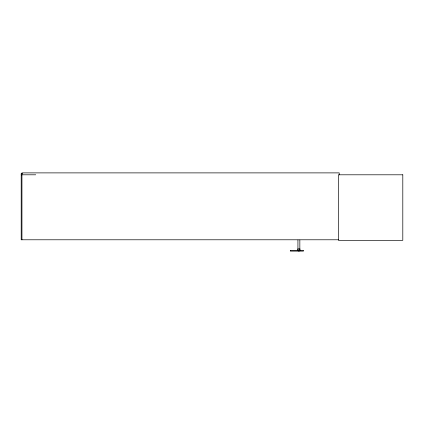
<?xml version="1.0" encoding="UTF-8"?>
<svg xmlns="http://www.w3.org/2000/svg" width="424" height="424" viewBox="0 0 424 424"><rect width="100%" height="100%" fill="white"/><g stroke="black" fill="none" stroke-linecap="round" stroke-linejoin="round"><path stroke-width="0.64" d="M22.525 173.57L21.2 173.57L21.2 239.783L338.553 239.783M21.2 174.799L35.743 174.799M290.313 250.6L303.42 250.6M339.216 174.874L339.216 172.886L21.947 172.886L21.947 239.783M303.42 250.568L303.42 251.114L290.313 251.114L290.313 250.568M299.911 250.568L299.911 248.93L297.86 248.93L297.86 250.568M299.842 240.085L299.842 250.568M299.159 250.568L299.159 251.114M298.613 250.568L298.613 251.114M297.929 240.085L297.929 250.568M402.8 174.799L338.469 174.799L338.469 240.329L402.8 240.329L402.8 174.799"/></g></svg>
